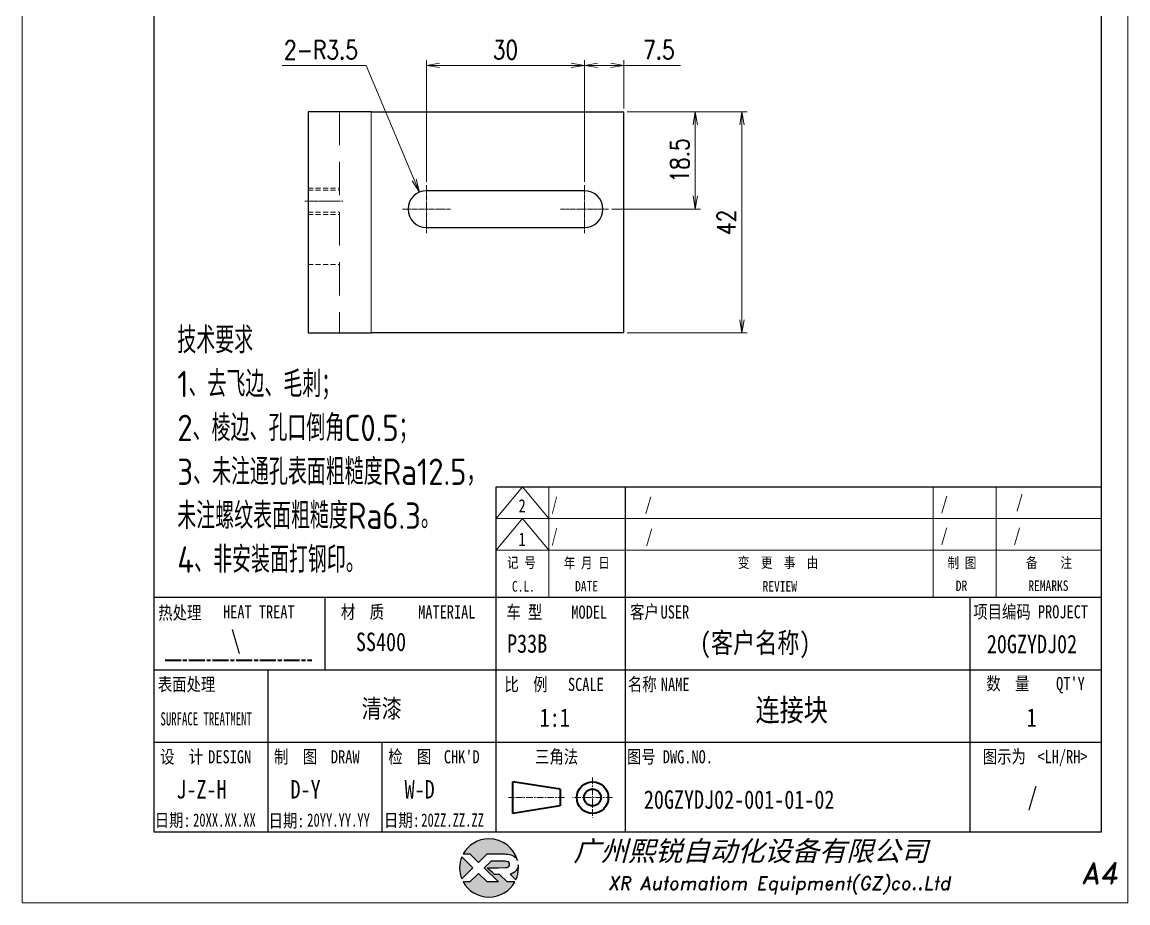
# Model space of a CAD drawing. Header units: millimetres. Extents: x 1333 to 78972, y -42879 to -5704.
# Drawn here: x 77025.5 to 77235.5, y -21799.1 to -21631.8 of the extents above; entities that cross this region are included whole.
import ezdxf
from ezdxf.enums import TextEntityAlignment as Align

# ---------------------------------------------------------------- set-up
doc = ezdxf.new("R2010")
doc.units = ezdxf.units.MM
doc.header["$LTSCALE"] = 0.5
for name, pattern in [('AM_ISO08W050x2', [9, 6, -0.75, 1.5, -0.75]), ('CENTER', [2, 1.25, -0.25, 0.25, -0.25]), ('DASHED', [19.05, 12.7, -6.35])]:
    doc.linetypes.add(name, pattern=pattern)
for name, color, linetype, lineweight in [('CENTER', 2, 'AM_ISO08W050x2', 15), ('HIDDEN', 1, 'DASHED', 18), ('中心线', 2, 'AM_ISO08W050x2', 18), ('图框', 7, 'Continuous', 18), ('标注线', 3, 'Continuous', 18), ('热处理', 7, 'Continuous', 20), ('粗点划线', 6, 'AM_ISO08W050x2', 35)]:
    doc.layers.add(name, color=color, linetype=linetype, lineweight=lineweight)
for name, color, linetype in [('DIM', 3, 'Continuous'), ('Drawing', 7, 'Continuous'), ('layer 1', 7, 'Continuous'), ('图号', 7, 'Continuous'), ('图名', 7, 'Continuous'), ('图框文字', 7, 'Continuous'), ('数量', 7, 'Continuous'), ('材质', 7, 'Continuous'), ('表面处理', 7, 'Continuous'), ('车型', 7, 'Continuous')]:
    doc.layers.add(name, color=color, linetype=linetype)
doc.layers.add('打印-禁用', color=7, linetype='Continuous', lineweight=15, plot=False)
doc.styles.add('DIM', font='romans.shx', dxfattribs={"width": 0.8, "bigfont": 'bigfont.shx'})
doc.styles.add('STYLE1', font='')
doc.styles.add('国标', font='simfang.ttf', dxfattribs={"width": 0.8})
doc.styles.add('机械长仿宋', font='gbenor.shx', dxfattribs={"height": 1, "bigfont": 'gbcbig.shx'})
doc.styles.add('标题字', font='romand.shx', dxfattribs={"oblique": 10, "bigfont": 'bigfont.shx'})
doc.styles.get('STYLE1').set_extended_font_data('SimSun')
doc.dimstyles.new('XR 1-1$0', dxfattribs={"dimtxt": 3.5, "dimasz": 2.5, "dimexe": 1, "dimexo": 0.625, "dimgap": 1.2, "dimtad": 1, "dimzin": 9, "dimdsep": 46, "dimtxsty": 'DIM', "dimblk": 'OPEN', "dimcen": 0, "dimclrd": 8, "dimclre": 8, "dimclrt": 2, "dimazin": 2, "dimtfac": 0.5, "dimtmove": 0, "dimatfit": 3, "dimldrblk": 'OPEN', "dimfxl": 1, "dimtolj": 2, "dimlwd": 18, "dimlwe": 18, "dimarcsym": 0})
doc.dimstyles.new('XR 1-1$4', dxfattribs={"dimtxt": 3.5, "dimasz": 2.5, "dimexe": 1, "dimexo": 0.625, "dimgap": 1.2, "dimtad": 1, "dimtoh": 1, "dimdsep": 46, "dimtxsty": 'DIM', "dimblk": 'OPEN', "dimcen": 0, "dimclrd": 8, "dimclre": 8, "dimclrt": 2, "dimazin": 2, "dimtfac": 0.5, "dimtofl": 0, "dimtmove": 0, "dimatfit": 3, "dimldrblk": 'OPEN', "dimfxl": 1, "dimtolj": 2, "dimlwd": 18, "dimlwe": 18, "dimarcsym": 0})

# ---------------------------------------------------------------- blocks, each defined once
blk = doc.blocks.new('XR')
at = {"true_color": 0xfc8000}
h = blk.add_hatch(color=30, dxfattribs=at)
h.set_gradient(color1=(252, 128, 0), rotation=240, one_color=1, tint=1, name='INVCURVED')
edge = h.paths.add_edge_path()
edge.add_spline(control_points=[(-434.18, -5928.47), (-433.9, -5928.74), (-433.63, -5929.01), (-433.63, -5929.01), (-433.63, -5929.01), (-433.63, -5929.01), (-433.36, -5928.74), (-433.09, -5928.47)], knot_values=[0.5625, 0.5625, 0.5625, 0.5625, 0.625, 0.625, 0.625, 0.625, 0.6875, 0.6875, 0.6875, 0.6875], degree=3, periodic=0)
edge.add_spline(control_points=[(-433.09, -5928.47), (-432.82, -5928.2), (-432.54, -5927.93), (-432.54, -5927.93), (-432.54, -5927.93), (-432.54, -5927.93), (-432.04, -5927.93), (-431.53, -5927.93)], knot_values=[0.4375, 0.4375, 0.4375, 0.4375, 0.5, 0.5, 0.5, 0.5, 0.5625, 0.5625, 0.5625, 0.5625], degree=3, periodic=0)
edge.add_spline(control_points=[(-431.53, -5927.93), (-431.03, -5927.93), (-430.52, -5927.93), (-430.52, -5927.93), (-430.52, -5927.93), (-430, -5927.93), (-429.43, -5927.96), (-429.01, -5928.33)], knot_values=[0.25, 0.25, 0.25, 0.25, 0.3125, 0.3125, 0.3125, 0.3125, 0.4375, 0.4375, 0.4375, 0.4375], degree=3, periodic=0)
edge.add_spline(control_points=[(-429.01, -5928.33), (-428.88, -5928.44), (-428.78, -5928.59), (-428.71, -5928.75)], knot_values=[0.125, 0.125, 0.125, 0.125, 0.25, 0.25, 0.25, 0.25], degree=3, periodic=0)
edge.add_spline(control_points=[(-428.71, -5928.75), (-429.13, -5927.18), (-430.58, -5926.02), (-432.31, -5926.02)], knot_values=[0, 0, 0, 0, 0.125, 0.125, 0.125, 0.125], degree=3, periodic=0)
edge.add_spline(control_points=[(-432.31, -5926.02), (-433.72, -5926.02), (-434.94, -5926.79), (-435.58, -5927.93)], knot_values=[0.875, 0.875, 0.875, 0.875, 1, 1, 1, 1], degree=3, periodic=0)
edge.add_spline(control_points=[(-435.58, -5927.93), (-435.58, -5927.93), (-434.72, -5927.93), (-434.72, -5927.93), (-434.72, -5927.93), (-434.72, -5927.93), (-434.45, -5928.2), (-434.18, -5928.47)], knot_values=[0.6875, 0.6875, 0.6875, 0.6875, 0.8125, 0.8125, 0.8125, 0.8125, 0.875, 0.875, 0.875, 0.875], degree=3, periodic=0)
edge = h.paths.add_edge_path()
edge.add_spline(control_points=[(-434.79, -5929.26), (-435.04, -5929.02), (-435.34, -5928.72), (-435.54, -5928.53)], knot_values=[0.562504, 0.562504, 0.562504, 0.562504, 0.656252, 0.656252, 0.656252, 0.656252], degree=3, periodic=0)
edge.add_spline(control_points=[(-435.54, -5928.53), (-435.67, -5928.4), (-435.76, -5928.31), (-435.76, -5928.31), (-435.76, -5928.31), (-435.94, -5928.74), (-436.03, -5929.21), (-436.03, -5929.71)], knot_values=[0.25, 0.25, 0.25, 0.25, 0.312504, 0.312504, 0.312504, 0.312504, 0.562504, 0.562504, 0.562504, 0.562504], degree=3, periodic=0)
edge.add_spline(control_points=[(-436.03, -5929.71), (-436.03, -5930.2), (-435.94, -5930.67), (-435.76, -5931.1), (-435.76, -5931.1), (-435.4, -5930.75), (-435.05, -5930.4)], knot_values=[0.874998, 0.874998, 0.874998, 0.874998, 1.124998, 1.124998, 1.124998, 1.25, 1.25, 1.25, 1.25], degree=3, periodic=0)
edge.add_spline(control_points=[(-435.05, -5930.4), (-434.7, -5930.05), (-434.34, -5929.71), (-434.34, -5929.71), (-434.34, -5929.71), (-434.34, -5929.71), (-434.34, -5929.71), (-434.34, -5929.71)], knot_values=[0.749878, 0.749878, 0.749878, 0.749878, 0.874875, 0.874875, 0.874875, 0.874875, 0.874998, 0.874998, 0.874998, 0.874998], degree=3, periodic=0)
edge.add_spline(control_points=[(-434.34, -5929.71), (-434.34, -5929.71), (-434.34, -5929.71), (-434.34, -5929.71)], knot_values=[0.749634, 0.749634, 0.749634, 0.749634, 0.749817, 0.749817, 0.749817, 0.749817], degree=3, periodic=0)
edge.add_spline(control_points=[(-434.35, -5929.7), (-434.35, -5929.7), (-434.35, -5929.7), (-434.35, -5929.7)], knot_values=[0.738281, 0.738281, 0.738281, 0.738281, 0.742188, 0.742188, 0.742188, 0.742188], degree=3, periodic=0)
edge.add_spline(control_points=[(-434.35, -5929.7), (-434.36, -5929.69), (-434.37, -5929.68), (-434.38, -5929.67)], knot_values=[0.726563, 0.726563, 0.726563, 0.726563, 0.738281, 0.738281, 0.738281, 0.738281], degree=3, periodic=0)
edge.add_spline(control_points=[(-434.38, -5929.67), (-434.38, -5929.66), (-434.39, -5929.65), (-434.4, -5929.65)], knot_values=[0.718751, 0.718751, 0.718751, 0.718751, 0.726563, 0.726563, 0.726563, 0.726563], degree=3, periodic=0)
edge.add_spline(control_points=[(-434.4, -5929.65), (-434.42, -5929.63), (-434.45, -5929.6), (-434.47, -5929.58)], knot_values=[0.703126, 0.703126, 0.703126, 0.703126, 0.718751, 0.718751, 0.718751, 0.718751], degree=3, periodic=0)
edge.add_spline(control_points=[(-434.47, -5929.58), (-434.5, -5929.55), (-434.53, -5929.52), (-434.56, -5929.49)], knot_values=[0.687501, 0.687501, 0.687501, 0.687501, 0.703126, 0.703126, 0.703126, 0.703126], degree=3, periodic=0)
edge.add_spline(control_points=[(-434.56, -5929.49), (-434.63, -5929.42), (-434.71, -5929.35), (-434.79, -5929.26)], knot_values=[0.656252, 0.656252, 0.656252, 0.656252, 0.687501, 0.687501, 0.687501, 0.687501], degree=3, periodic=0)
at = {"true_color": 0x0348ff}
h = blk.add_hatch(color=160, dxfattribs=at)
h.set_gradient(color1=(3, 72, 255), color2=(0, 41, 153), one_color=1, tint=0.3, name='HEMISPHERICAL')
edge = h.paths.add_edge_path()
edge.add_spline(control_points=[(-432.54, -5929.67), (-432.26, -5929.95), (-431.94, -5930.23), (-431.66, -5930.51), (-431.66, -5930.51), (-431.66, -5930.51), (-431.66, -5930.51), (-431.66, -5930.51)], knot_values=[0.736842, 0.736842, 0.736842, 0.736842, 0.789474, 0.789474, 0.789474, 0.789474, 0.802633, 0.802633, 0.802633, 0.802633], degree=3, periodic=0)
edge.add_spline(control_points=[(-431.66, -5930.51), (-431.65, -5930.51), (-431.65, -5930.52), (-431.65, -5930.52)], knot_values=[0.802633, 0.802633, 0.802633, 0.802633, 0.815791, 0.815791, 0.815791, 0.815791], degree=3, periodic=0)
edge.add_spline(control_points=[(-431.65, -5930.52), (-431.64, -5930.53), (-431.64, -5930.53), (-431.64, -5930.53)], knot_values=[0.815791, 0.815791, 0.815791, 0.815791, 0.82237, 0.82237, 0.82237, 0.82237], degree=3, periodic=0)
edge.add_spline(control_points=[(-431.64, -5930.53), (-431.64, -5930.53), (-431.64, -5930.53), (-431.63, -5930.54)], knot_values=[0.82237, 0.82237, 0.82237, 0.82237, 0.828949, 0.828949, 0.828949, 0.828949], degree=3, periodic=0)
edge.add_spline(control_points=[(-431.63, -5930.54), (-431.63, -5930.54), (-431.63, -5930.54), (-431.63, -5930.54), (-431.63, -5930.54), (-431.63, -5930.54), (-431.59, -5930.54), (-431.52, -5930.54)], knot_values=[0.841901, 0.841901, 0.841901, 0.841901, 0.842105, 0.842105, 0.842105, 0.842105, 0.855264, 0.855264, 0.855264, 0.855264], degree=3, periodic=0)
edge.add_spline(control_points=[(-431.52, -5930.54), (-431.46, -5930.54), (-431.38, -5930.54), (-431.3, -5930.54)], knot_values=[0.855264, 0.855264, 0.855264, 0.855264, 0.868422, 0.868422, 0.868422, 0.868422], degree=3, periodic=0)
edge.add_spline(control_points=[(-431.3, -5930.54), (-431.26, -5930.54), (-431.22, -5930.54), (-431.18, -5930.54)], knot_values=[0.868422, 0.868422, 0.868422, 0.868422, 0.875, 0.875, 0.875, 0.875], degree=3, periodic=0)
edge.add_spline(control_points=[(-431.18, -5930.54), (-431.14, -5930.54), (-431.1, -5930.54), (-431.07, -5930.54)], knot_values=[0.875, 0.875, 0.875, 0.875, 0.881579, 0.881579, 0.881579, 0.881579], degree=3, periodic=0)
edge.add_spline(control_points=[(-431.07, -5930.54), (-431.05, -5930.54), (-431.04, -5930.54), (-431.03, -5930.54)], knot_values=[0.881579, 0.881579, 0.881579, 0.881579, 0.884869, 0.884869, 0.884869, 0.884869], degree=3, periodic=0)
edge.add_spline(control_points=[(-431.03, -5930.54), (-431.02, -5930.54), (-431, -5930.54), (-431, -5930.54)], knot_values=[0.884869, 0.884869, 0.884869, 0.884869, 0.888158, 0.888158, 0.888158, 0.888158], degree=3, periodic=0)
edge.add_spline(control_points=[(-431, -5930.54), (-430.99, -5930.54), (-430.99, -5930.54), (-430.98, -5930.54)], knot_values=[0.888158, 0.888158, 0.888158, 0.888158, 0.889803, 0.889803, 0.889803, 0.889803], degree=3, periodic=0)
edge.add_spline(control_points=[(-430.98, -5930.54), (-430.98, -5930.54), (-430.98, -5930.54), (-430.97, -5930.54)], knot_values=[0.889803, 0.889803, 0.889803, 0.889803, 0.891447, 0.891447, 0.891447, 0.891447], degree=3, periodic=0)
edge.add_spline(control_points=[(-430.97, -5930.54), (-430.97, -5930.54), (-430.97, -5930.54), (-430.97, -5930.54)], knot_values=[0.891447, 0.891447, 0.891447, 0.891447, 0.89227, 0.89227, 0.89227, 0.89227], degree=3, periodic=0)
edge.add_spline(control_points=[(-430.97, -5930.54), (-430.97, -5930.54), (-430.97, -5930.54), (-430.97, -5930.54)], knot_values=[0.89227, 0.89227, 0.89227, 0.89227, 0.893092, 0.893092, 0.893092, 0.893092], degree=3, periodic=0)
edge.add_spline(control_points=[(-430.97, -5930.54), (-430.97, -5930.54), (-430.97, -5930.54), (-430.97, -5930.54)], knot_values=[0.893092, 0.893092, 0.893092, 0.893092, 0.893503, 0.893503, 0.893503, 0.893503], degree=3, periodic=0)
edge.add_spline(control_points=[(-430.97, -5930.54), (-430.97, -5930.54), (-430.97, -5930.54), (-430.97, -5930.54)], knot_values=[0.893503, 0.893503, 0.893503, 0.893503, 0.893914, 0.893914, 0.893914, 0.893914], degree=3, periodic=0)
edge.add_spline(control_points=[(-430.97, -5930.54), (-430.97, -5930.54), (-430.97, -5930.54), (-430.97, -5930.54)], knot_values=[0.893914, 0.893914, 0.893914, 0.893914, 0.89412, 0.89412, 0.89412, 0.89412], degree=3, periodic=0)
edge.add_spline(control_points=[(-430.97, -5930.54), (-430.97, -5930.54), (-430.97, -5930.54), (-430.97, -5930.54)], knot_values=[0.89412, 0.89412, 0.89412, 0.89412, 0.894326, 0.894326, 0.894326, 0.894326], degree=3, periodic=0)
edge.add_spline(control_points=[(-430.97, -5930.54), (-430.97, -5930.54), (-430.97, -5930.54), (-430.97, -5930.54)], knot_values=[0.894428, 0.894428, 0.894428, 0.894428, 0.894531, 0.894531, 0.894531, 0.894531], degree=3, periodic=0)
edge.add_spline(control_points=[(-430.97, -5930.54), (-430.97, -5930.54), (-430.97, -5930.54), (-430.97, -5930.54)], knot_values=[0.894531, 0.894531, 0.894531, 0.894531, 0.894583, 0.894583, 0.894583, 0.894583], degree=3, periodic=0)
edge.add_spline(control_points=[(-430.97, -5930.54), (-430.97, -5930.54), (-430.97, -5930.54), (-430.97, -5930.54), (-430.97, -5930.54), (-430.97, -5930.54), (-430.73, -5930.78), (-430.49, -5931.01)], knot_values=[0.894685, 0.894685, 0.894685, 0.894685, 0.894737, 0.894737, 0.894737, 0.894737, 0.921052, 0.921052, 0.921052, 0.921052], degree=3, periodic=0)
edge.add_spline(control_points=[(-430.49, -5931.01), (-430.26, -5931.24), (-430.02, -5931.48), (-430.02, -5931.48)], knot_values=[0.921052, 0.921052, 0.921052, 0.921052, 0.947368, 0.947368, 0.947368, 0.947368], degree=3, periodic=0)
edge.add_spline(control_points=[(-430.02, -5931.48), (-430.02, -5931.48), (-430.02, -5931.48), (-430.02, -5931.48)], knot_values=[0.947522, 0.947522, 0.947522, 0.947522, 0.947573, 0.947573, 0.947573, 0.947573], degree=3, periodic=0)
edge.add_spline(control_points=[(-430.02, -5931.48), (-430.02, -5931.48), (-430.02, -5931.48), (-430.02, -5931.48)], knot_values=[0.947573, 0.947573, 0.947573, 0.947573, 0.947676, 0.947676, 0.947676, 0.947676], degree=3, periodic=0)
edge.add_spline(control_points=[(-430.02, -5931.48), (-430.02, -5931.48), (-430.02, -5931.48), (-430.02, -5931.48)], knot_values=[0.947676, 0.947676, 0.947676, 0.947676, 0.947779, 0.947779, 0.947779, 0.947779], degree=3, periodic=0)
edge.add_spline(control_points=[(-430.02, -5931.48), (-430.02, -5931.48), (-430.02, -5931.48), (-430.02, -5931.48)], knot_values=[0.947779, 0.947779, 0.947779, 0.947779, 0.947984, 0.947984, 0.947984, 0.947984], degree=3, periodic=0)
edge.add_spline(control_points=[(-430.02, -5931.48), (-430.02, -5931.48), (-430.02, -5931.48), (-430.02, -5931.48)], knot_values=[0.947984, 0.947984, 0.947984, 0.947984, 0.94819, 0.94819, 0.94819, 0.94819], degree=3, periodic=0)
edge.add_spline(control_points=[(-430.02, -5931.48), (-430.02, -5931.48), (-430.02, -5931.48), (-430.02, -5931.48)], knot_values=[0.94819, 0.94819, 0.94819, 0.94819, 0.948601, 0.948601, 0.948601, 0.948601], degree=3, periodic=0)
edge.add_spline(control_points=[(-430.02, -5931.48), (-430.02, -5931.48), (-430.02, -5931.48), (-430.02, -5931.48)], knot_values=[0.948601, 0.948601, 0.948601, 0.948601, 0.949012, 0.949012, 0.949012, 0.949012], degree=3, periodic=0)
edge.add_spline(control_points=[(-430.02, -5931.48), (-430.02, -5931.48), (-430.01, -5931.48), (-430.01, -5931.48)], knot_values=[0.949012, 0.949012, 0.949012, 0.949012, 0.949834, 0.949834, 0.949834, 0.949834], degree=3, periodic=0)
edge.add_spline(control_points=[(-430.01, -5931.48), (-430.01, -5931.48), (-430.01, -5931.48), (-430.01, -5931.48)], knot_values=[0.949834, 0.949834, 0.949834, 0.949834, 0.950657, 0.950657, 0.950657, 0.950657], degree=3, periodic=0)
edge.add_spline(control_points=[(-430.01, -5931.48), (-430.01, -5931.48), (-430, -5931.48), (-430, -5931.48)], knot_values=[0.950657, 0.950657, 0.950657, 0.950657, 0.952301, 0.952301, 0.952301, 0.952301], degree=3, periodic=0)
edge.add_spline(control_points=[(-430, -5931.48), (-429.99, -5931.48), (-429.98, -5931.48), (-429.98, -5931.48)], knot_values=[0.952301, 0.952301, 0.952301, 0.952301, 0.953946, 0.953946, 0.953946, 0.953946], degree=3, periodic=0)
edge.add_spline(control_points=[(-429.98, -5931.48), (-429.96, -5931.48), (-429.95, -5931.48), (-429.93, -5931.48)], knot_values=[0.953946, 0.953946, 0.953946, 0.953946, 0.957236, 0.957236, 0.957236, 0.957236], degree=3, periodic=0)
edge.add_spline(control_points=[(-429.93, -5931.48), (-429.91, -5931.48), (-429.89, -5931.48), (-429.87, -5931.48)], knot_values=[0.957236, 0.957236, 0.957236, 0.957236, 0.960525, 0.960525, 0.960525, 0.960525], degree=3, periodic=0)
edge.add_spline(control_points=[(-429.87, -5931.48), (-429.82, -5931.48), (-429.77, -5931.48), (-429.71, -5931.48)], knot_values=[0.960525, 0.960525, 0.960525, 0.960525, 0.967104, 0.967104, 0.967104, 0.967104], degree=3, periodic=0)
edge.add_spline(control_points=[(-429.71, -5931.48), (-429.65, -5931.48), (-429.59, -5931.48), (-429.53, -5931.48)], knot_values=[0.967104, 0.967104, 0.967104, 0.967104, 0.973683, 0.973683, 0.973683, 0.973683], degree=3, periodic=0)
edge.add_spline(control_points=[(-429.53, -5931.48), (-429.41, -5931.48), (-429.29, -5931.48), (-429.19, -5931.48)], knot_values=[0.973683, 0.973683, 0.973683, 0.973683, 0.98684, 0.98684, 0.98684, 0.98684], degree=3, periodic=0)
edge.add_spline(control_points=[(-429.19, -5931.48), (-429.1, -5931.48), (-429.04, -5931.48), (-429.04, -5931.48), (-429.67, -5932.62), (-430.9, -5933.39), (-432.31, -5933.39)], knot_values=[0.98684, 0.98684, 0.98684, 0.98684, 1, 1, 1, 1.052632, 1.052632, 1.052632, 1.052632], degree=3, periodic=0)
edge.add_spline(control_points=[(-432.31, -5933.39), (-433.72, -5933.39), (-434.94, -5932.62), (-435.58, -5931.48), (-435.58, -5931.48), (-435.58, -5931.48), (-435.36, -5931.48), (-435.15, -5931.48)], knot_values=[0.052632, 0.052632, 0.052632, 0.052632, 0.105263, 0.105263, 0.105263, 0.105263, 0.131579, 0.131579, 0.131579, 0.131579], degree=3, periodic=0)
edge.add_spline(control_points=[(-435.15, -5931.48), (-434.93, -5931.48), (-434.72, -5931.48), (-434.72, -5931.48), (-434.72, -5931.48), (-434.72, -5931.48), (-434.45, -5931.21), (-434.18, -5930.94)], knot_values=[0.131579, 0.131579, 0.131579, 0.131579, 0.157895, 0.157895, 0.157895, 0.157895, 0.184211, 0.184211, 0.184211, 0.184211], degree=3, periodic=0)
edge.add_spline(control_points=[(-434.18, -5930.94), (-433.9, -5930.67), (-433.63, -5930.4), (-433.63, -5930.4), (-433.63, -5930.4), (-433.63, -5930.4), (-433.36, -5930.67), (-433.09, -5930.94)], knot_values=[0.184211, 0.184211, 0.184211, 0.184211, 0.210526, 0.210526, 0.210526, 0.210526, 0.236842, 0.236842, 0.236842, 0.236842], degree=3, periodic=0)
edge.add_spline(control_points=[(-433.09, -5930.94), (-432.82, -5931.21), (-432.54, -5931.48), (-432.54, -5931.48), (-432.54, -5931.48), (-432.54, -5931.48), (-432.19, -5931.48), (-431.83, -5931.48)], knot_values=[0.236842, 0.236842, 0.236842, 0.236842, 0.263158, 0.263158, 0.263158, 0.263158, 0.289474, 0.289474, 0.289474, 0.289474], degree=3, periodic=0)
edge.add_spline(control_points=[(-431.83, -5931.48), (-431.48, -5931.48), (-431.12, -5931.48), (-431.12, -5931.48), (-431.12, -5931.48), (-431.12, -5931.48), (-431.57, -5931.03), (-432.02, -5930.59)], knot_values=[0.289474, 0.289474, 0.289474, 0.289474, 0.315789, 0.315789, 0.315789, 0.315789, 0.342105, 0.342105, 0.342105, 0.342105], degree=3, periodic=0)
edge.add_spline(control_points=[(-432.02, -5930.59), (-432.47, -5930.15), (-432.92, -5929.71), (-432.92, -5929.71), (-432.92, -5929.71), (-432.92, -5929.71), (-432.71, -5929.5), (-432.5, -5929.29)], knot_values=[0.342105, 0.342105, 0.342105, 0.342105, 0.368421, 0.368421, 0.368421, 0.368421, 0.394737, 0.394737, 0.394737, 0.394737], degree=3, periodic=0)
edge.add_spline(control_points=[(-432.5, -5929.29), (-432.3, -5929.09), (-432.09, -5928.88), (-432.09, -5928.88)], knot_values=[0.394737, 0.394737, 0.394737, 0.394737, 0.421053, 0.421053, 0.421053, 0.421053], degree=3, periodic=0)
edge.add_spline(control_points=[(-432.09, -5928.88), (-432.09, -5928.88), (-432.06, -5928.86), (-432.06, -5928.86)], knot_values=[0.421053, 0.421053, 0.421053, 0.421053, 0.473684, 0.473684, 0.473684, 0.473684], degree=3, periodic=0)
edge.add_spline(control_points=[(-432.06, -5928.86), (-432.06, -5928.86), (-432.06, -5928.86), (-432.06, -5928.86), (-432.06, -5928.86), (-432.06, -5928.86), (-430.4, -5928.86), (-430.26, -5928.86)], knot_values=[0.473684, 0.473684, 0.473684, 0.473684, 0.473684, 0.473684, 0.473684, 0.473684, 0.526316, 0.526316, 0.526316, 0.526316], degree=3, periodic=0)
edge.add_spline(control_points=[(-430.26, -5928.86), (-429.54, -5928.86), (-429.62, -5929.4), (-429.83, -5929.55)], knot_values=[0.526316, 0.526316, 0.526316, 0.526316, 0.578947, 0.578947, 0.578947, 0.578947], degree=3, periodic=0)
edge.add_spline(control_points=[(-429.83, -5929.55), (-429.94, -5929.62), (-430.08, -5929.65), (-430.26, -5929.65), (-430.26, -5929.65), (-430.26, -5929.65), (-430.48, -5929.65), (-430.71, -5929.66)], knot_values=[0.578947, 0.578947, 0.578947, 0.578947, 0.631579, 0.631579, 0.631579, 0.631579, 0.657895, 0.657895, 0.657895, 0.657895], degree=3, periodic=0)
edge.add_spline(control_points=[(-430.71, -5929.66), (-430.93, -5929.66), (-431.15, -5929.67), (-431.15, -5929.67), (-431.15, -5929.67), (-431.15, -5929.67), (-432.54, -5929.67), (-432.54, -5929.67)], knot_values=[0.657895, 0.657895, 0.657895, 0.657895, 0.684211, 0.684211, 0.684211, 0.684211, 0.736842, 0.736842, 0.736842, 0.736842], degree=3, periodic=0)
edge = h.paths.add_edge_path()
edge.add_spline(control_points=[(-428.6, -5929.32), (-428.61, -5929.67), (-428.76, -5930), (-429.06, -5930.22)], knot_values=[0.8, 0.8, 0.8, 0.8, 1, 1, 1, 1], degree=3, periodic=0)
edge.add_spline(control_points=[(-429.06, -5930.22), (-429.22, -5930.34), (-429.41, -5930.43), (-429.61, -5930.48)], knot_values=[0.6, 0.6, 0.6, 0.6, 0.8, 0.8, 0.8, 0.8], degree=3, periodic=0)
edge.add_spline(control_points=[(-429.61, -5930.48), (-429.61, -5930.48), (-428.9, -5931.19), (-428.9, -5931.19), (-428.9, -5931.19), (-428.69, -5930.73), (-428.58, -5930.23), (-428.58, -5929.71)], knot_values=[0.2, 0.2, 0.2, 0.2, 0.4, 0.4, 0.4, 0.4, 0.6, 0.6, 0.6, 0.6], degree=3, periodic=0)
edge.add_spline(control_points=[(-428.58, -5929.71), (-428.58, -5929.58), (-428.59, -5929.45), (-428.6, -5929.32)], knot_values=[0, 0, 0, 0, 0.2, 0.2, 0.2, 0.2], degree=3, periodic=0)
at = {"layer": 'layer 1', "color": 30}
for points, knots in [([(-432.31, -5926.02), (-430.58, -5926.02), (-429.13, -5927.18), (-428.71, -5928.75), (-428.71, -5928.75), (-428.78, -5928.59), (-428.88, -5928.44), (-429.01, -5928.33), (-429.01, -5928.33), (-429.43, -5927.96), (-430, -5927.93), (-430.52, -5927.93), (-430.52, -5927.93), (-430.52, -5927.93), (-432.54, -5927.93), (-432.54, -5927.93), (-432.54, -5927.93), (-432.54, -5927.93), (-433.63, -5929.01), (-433.63, -5929.01), (-433.63, -5929.01), (-433.63, -5929.01), (-434.72, -5927.93), (-434.72, -5927.93), (-434.72, -5927.93), (-434.72, -5927.93), (-435.58, -5927.93), (-435.58, -5927.93), (-435.58, -5927.93), (-434.94, -5926.79), (-433.72, -5926.02), (-432.31, -5926.02)], [0, 0, 0, 0, 0.125, 0.125, 0.125, 0.125, 0.25, 0.25, 0.25, 0.25, 0.375, 0.375, 0.375, 0.375, 0.5, 0.5, 0.5, 0.5, 0.625, 0.625, 0.625, 0.625, 0.75, 0.75, 0.75, 0.75, 0.875, 0.875, 0.875, 0.875, 1, 1, 1, 1]), ([(-435.76, -5931.1), (-435.94, -5930.67), (-436.03, -5930.2), (-436.03, -5929.71), (-436.03, -5929.71), (-436.03, -5929.21), (-435.94, -5928.74), (-435.76, -5928.31), (-435.76, -5928.31), (-435.76, -5928.31), (-434.34, -5929.71), (-434.34, -5929.71), (-434.34, -5929.71), (-434.34, -5929.71), (-435.76, -5931.1), (-435.76, -5931.1)], [0, 0, 0, 0, 0.25, 0.25, 0.25, 0.25, 0.5, 0.5, 0.5, 0.5, 0.75, 0.75, 0.75, 0.75, 1, 1, 1, 1])]:
    blk.add_open_spline(points, degree=3, knots=knots, dxfattribs=at)
at = {"layer": 'layer 1', "color": 154}
for points, knots in [([(-429.04, -5931.48), (-429.67, -5932.62), (-430.9, -5933.39), (-432.31, -5933.39), (-432.31, -5933.39), (-433.72, -5933.39), (-434.94, -5932.62), (-435.58, -5931.48), (-435.58, -5931.48), (-435.58, -5931.48), (-434.72, -5931.48), (-434.72, -5931.48), (-434.72, -5931.48), (-434.72, -5931.48), (-433.63, -5930.4), (-433.63, -5930.4), (-433.63, -5930.4), (-433.63, -5930.4), (-432.54, -5931.48), (-432.54, -5931.48), (-432.54, -5931.48), (-432.54, -5931.48), (-431.12, -5931.48), (-431.12, -5931.48), (-431.12, -5931.48), (-431.12, -5931.48), (-432.92, -5929.71), (-432.92, -5929.71), (-432.92, -5929.71), (-432.92, -5929.71), (-432.09, -5928.88), (-432.09, -5928.88), (-432.09, -5928.88), (-432.09, -5928.88), (-432.06, -5928.86), (-432.06, -5928.86), (-432.06, -5928.86), (-432.06, -5928.86), (-430.4, -5928.86), (-430.26, -5928.86), (-430.26, -5928.86), (-429.54, -5928.86), (-429.62, -5929.4), (-429.83, -5929.55), (-429.83, -5929.55), (-429.94, -5929.62), (-430.08, -5929.65), (-430.26, -5929.65), (-430.26, -5929.65), (-430.26, -5929.65), (-431.15, -5929.67), (-431.15, -5929.67), (-431.15, -5929.67), (-431.15, -5929.67), (-432.54, -5929.67), (-432.54, -5929.67), (-432.54, -5929.67), (-432.26, -5929.95), (-431.94, -5930.23), (-431.66, -5930.51), (-431.66, -5930.51), (-431.66, -5930.51), (-431.63, -5930.54), (-431.63, -5930.54), (-431.63, -5930.54), (-431.63, -5930.54), (-430.97, -5930.54), (-430.97, -5930.54), (-430.97, -5930.54), (-430.97, -5930.54), (-430.02, -5931.48), (-430.02, -5931.48), (-430.02, -5931.48), (-430.02, -5931.48), (-429.04, -5931.48), (-429.04, -5931.48)], [0, 0, 0, 0, 0.052632, 0.052632, 0.052632, 0.052632, 0.105263, 0.105263, 0.105263, 0.105263, 0.157895, 0.157895, 0.157895, 0.157895, 0.210526, 0.210526, 0.210526, 0.210526, 0.263158, 0.263158, 0.263158, 0.263158, 0.315789, 0.315789, 0.315789, 0.315789, 0.368421, 0.368421, 0.368421, 0.368421, 0.421053, 0.421053, 0.421053, 0.421053, 0.473684, 0.473684, 0.473684, 0.473684, 0.526316, 0.526316, 0.526316, 0.526316, 0.578947, 0.578947, 0.578947, 0.578947, 0.631579, 0.631579, 0.631579, 0.631579, 0.684211, 0.684211, 0.684211, 0.684211, 0.736842, 0.736842, 0.736842, 0.736842, 0.789474, 0.789474, 0.789474, 0.789474, 0.842105, 0.842105, 0.842105, 0.842105, 0.894737, 0.894737, 0.894737, 0.894737, 0.947368, 0.947368, 0.947368, 0.947368, 1, 1, 1, 1]), ([(-428.6, -5929.32), (-428.59, -5929.45), (-428.58, -5929.58), (-428.58, -5929.71), (-428.58, -5929.71), (-428.58, -5930.23), (-428.69, -5930.73), (-428.9, -5931.19), (-428.9, -5931.19), (-428.9, -5931.19), (-429.61, -5930.48), (-429.61, -5930.48), (-429.61, -5930.48), (-429.41, -5930.43), (-429.22, -5930.34), (-429.06, -5930.22), (-429.06, -5930.22), (-428.76, -5930), (-428.61, -5929.67), (-428.6, -5929.32)], [0, 0, 0, 0, 0.2, 0.2, 0.2, 0.2, 0.4, 0.4, 0.4, 0.4, 0.6, 0.6, 0.6, 0.6, 0.8, 0.8, 0.8, 0.8, 1, 1, 1, 1])]:
    blk.add_open_spline(points, degree=3, knots=knots, dxfattribs=at)
blk = doc.blocks.new('GZDEH零件A4图框V01版')
at = {"layer": '中心线', "color": 1, "linetype": 'CENTER', "lineweight": 5, "ltscale": 2}
for p, q in [((108.33, 23.8), (108.33, 16.2)), ((103, 20), (92.4, 20)), ((112.13, 20), (104.53, 20))]:
    blk.add_line(p, q, dxfattribs=at)
at = {"layer": '图框', "color": 9}
for p, q in [((90, 73), (95, 79)), ((95, 79), (100, 73)), ((100, 58), (100, 79)), ((173, 58), (173, 79)), ((185, 79), (185, 58)), ((90, 73), (205, 73)), ((90, 67), (95, 73)), ((95, 73), (100, 67)), ((90, 67), (205, 67))]:
    blk.add_line(p, q, dxfattribs=at)
at = {"layer": '图框', "color": 2, "linetype": 'ByBlock', "lineweight": 35}
for p, q in [((102.2, 21.6), (93.2, 23)), ((93.2, 17), (93.2, 23)), ((102.2, 21.6), (102.2, 18.4)), ((102.2, 18.4), (93.2, 17))]:
    blk.add_line(p, q, dxfattribs=at)
for radius in [3, 1.6]:
    blk.add_circle((108.33, 20), radius, dxfattribs=at)
at = {"layer": '图框文字', "linetype": 'Continuous'}
for p, q in [((25, 292), (25, 13.5)), ((205, 13.5), (205, 292)), ((205, 13.5), (205, 97)), ((90, 79), (205, 79)), ((90, 13.5), (90, 79)), ((25, 13.5), (205, 13.5))]:
    blk.add_line(p, q, dxfattribs=at)
at = {"layer": '图框文字', "color": 9}
for p, q in [((114.5, 79), (114.5, 13.5)), ((205, 58), (25, 58)), ((57.5, 58), (57.5, 44.11)), ((114.5, 58), (114.5, 13.5)), ((180, 58), (180, 13.5)), ((25, 44.25), (205, 44.25)), ((46.68, 44.25), (46.68, 30.5)), ((25, 30.5), (205, 30.5)), ((46.68, 30.5), (46.68, 13.5)), ((46.68, 30.5), (46.68, 13.5)), ((68.34, 30.5), (68.34, 13.5)), ((68.34, 30.5), (68.34, 13.5))]:
    blk.add_line(p, q, dxfattribs=at)
at = {"layer": '打印-禁用', "linetype": 'Continuous'}
for p, q in [((0, 297), (0, 0)), ((210, 297), (210, 0)), ((0, 0), (210, 0))]:
    blk.add_line(p, q, dxfattribs=at)
at = {"layer": 'DIM', "xscale": 1.5, "yscale": 1.5, "zscale": 1.5}
blk.add_blockref('XR', (737.13, 8901.19), dxfattribs=at)
at = {"layer": '图框', "color": 9, "style": '国标', "width": 0.8}
for s, p in [('记 号', (94.82, 63.62)), ('年 月 日', (107.24, 63.57)), ('变  更  事  由', (143.58, 63.63)), ('C.L.', (95.2, 59.11)), ('DATE', (107.19, 59.14)), ('REVIEW', (143.89, 59.11))]:
    blk.add_text(s, height=2, dxfattribs=at).set_placement(p, align=Align.CENTER)
for s, p in [('制 图', (178.49, 64.61)), ('备    注', (195.02, 64.64)), ('DR', (178.4, 60.22)), ('REMARKS', (194.91, 60.23))]:
    blk.add_text(s, height=2, dxfattribs=at).set_placement(p, align=Align.MIDDLE)
at = {"layer": '图框文字', "color": 9, "style": '国标'}
for s, width, p in [('热处理', 0.8, (25.86, 53.85)), ('材  质', 0.8, (60.55, 54)), ('项目编码 PROJECT', 0.8, (180.64, 54.03)), ('表面处理', 0.8, (25.78, 40.25)), ('比  例\u3000', 0.8, (91.61, 40.25)), ('SCALE', 0.8, (103.66, 40.25)), ('名称\u3000', 0.8, (115.05, 40.25)), ('NAME', 0.8, (121.31, 40.25)), ('数  量', 0.8, (183.12, 40.41)), ("QT'Y ", 0.8, (196.37, 40.41)), ('SURFACE TREATMENT', 0.6, (26.28, 33.71)), (' DESIGN', 0.8, (33.98, 26.5)), (' DRAW', 0.8, (57.29, 26.5)), ("CHK'D", 0.8, (80.09, 26.5)), ('三角法', 0.8, (97.41, 26.5)), ('图号', 0.8, (114.87, 26.5)), ('DWG.NO.', 0.8, (121.67, 26.5)), ('图示为', 0.8, (182.45, 26.53)), ('<LH/RH>', 0.8, (192.82, 26.53))]:
    blk.add_text(s, height=2.5, dxfattribs=dict(at, width=width)).set_placement(p)
at = {"layer": '图框文字', "color": 9, "style": '国标', "width": 0.8}
for s, p in [('车 型', (95.38, 55.27)), ('MODEL', (107.71, 55.22))]:
    blk.add_text(s, height=2.5, dxfattribs=at).set_placement(p, align=Align.MIDDLE)
for s, p in [('客户', (118.19, 54)), ('HEAT TREAT', (44.96, 54.01)), ('MATERIAL', (80.65, 54)), ('USER', (123.97, 54)), ('设  计', (30.3, 26.5)), ('制  图', (51.94, 26.5)), ('检  图', (73.62, 26.5)), ('日期:', (28.6, 14.46)), ('日期:', (50.22, 14.36)), ('日期:', (72.13, 14.46))]:
    blk.add_text(s, height=2.5, dxfattribs=at).set_placement(p, align=Align.CENTER)
at = {"layer": '图框文字', "color": 7, "lineweight": -3, "style": 'STYLE1', "oblique": 15}
blk.add_text('广州熙锐自动化设备有限公司 ', height=3.8, dxfattribs=at).set_placement((104.67, 7.95))
at = {"layer": '图框文字', "color": 7, "style": '标题字', "oblique": 10}
for s, height, p in [('A4', 4, (204.57, 5.66)), ('XR Automatiom Equipment(GZ)co..Ltd', 2.5, (143.77, 3.56))]:
    blk.add_text(s, height=height, dxfattribs=at).set_placement(p, align=Align.MIDDLE)
blk = doc.blocks.new('DEH A4')
at = {"layer": '图框'}
blk.add_blockref('GZDEH零件A4图框V01版', (0, 0), dxfattribs=at)
blk = doc.blocks.new('_Open')
at = {"color": 0, "linetype": 'ByBlock', "lineweight": -2}
for p, q in [((-1, 0.167), (0, 0)), ((-1, -0.167), (0, 0)), ((0, 0), (-1, 0))]:
    blk.add_line(p, q, dxfattribs=at)
blk = doc.blocks.new('*D1166')
at = {"layer": 'Defpoints', "color": 0, "transparency": 16777216}
for p in [(77139.84, -21648.84), (77153.39, -21648.84), (77136.89, -21667.34)]:
    blk.add_point(p, dxfattribs=at)
at = {"layer": 'DIM', "color": 8, "lineweight": 18, "transparency": 16777216}
for p, q in [((77140.47, -21648.84), (77154.39, -21648.84)), ((77153.39, -21664.84), (77153.39, -21651.34)), ((77137.52, -21667.34), (77154.39, -21667.34))]:
    blk.add_line(p, q, dxfattribs=at)
at = {"layer": 'DIM', "color": 8, "lineweight": 18, "transparency": 16777216, "xscale": 2.5, "yscale": 2.5, "zscale": 2.5}
for p, rotation in [((77153.39, -21648.84), 90), ((77153.39, -21667.34), 270)]:
    blk.add_blockref('_Open', p, dxfattribs=dict(at, rotation=rotation))
at = {"layer": 'DIM', "color": 2, "transparency": 16777216, "insert": (77150.44, -21658.09), "char_height": 3.5, "attachment_point": 5, "rotation": 90, "style": 'DIM'}
blk.add_mtext('\\A2;18.5', dxfattribs=at)
blk = doc.blocks.new('*D1167')
at = {"layer": 'Defpoints', "color": 0, "transparency": 16777216}
for p in [(77139.84, -21640.05), (77139.84, -21648.84), (77132.34, -21662.79)]:
    blk.add_point(p, dxfattribs=at)
at = {"layer": 'DIM', "color": 8, "lineweight": 18, "transparency": 16777216}
for p, q in [((77132.34, -21662.17), (77132.34, -21639.05)), ((77134.84, -21640.05), (77137.34, -21640.05)), ((77139.84, -21648.22), (77139.84, -21639.05)), ((77139.84, -21640.05), (77150.61, -21640.05))]:
    blk.add_line(p, q, dxfattribs=at)
at = {"layer": 'DIM', "color": 8, "lineweight": 18, "transparency": 16777216, "xscale": 2.5, "yscale": 2.5, "zscale": 2.5, "rotation": 180}
blk.add_blockref('_Open', (77132.34, -21640.05), dxfattribs=at)
at = {"layer": 'DIM', "color": 8, "lineweight": 18, "transparency": 16777216, "xscale": 2.5, "yscale": 2.5, "zscale": 2.5}
blk.add_blockref('_Open', (77139.84, -21640.05), dxfattribs=at)
at = {"layer": 'DIM', "color": 2, "transparency": 16777216, "insert": (77146.47, -21637.1), "char_height": 3.5, "attachment_point": 5, "style": 'DIM'}
blk.add_mtext('\\A2;7.5', dxfattribs=at)
blk = doc.blocks.new('*D1168')
at = {"layer": 'Defpoints', "color": 0, "transparency": 16777216}
for p in [(77102.34, -21640.05), (77102.34, -21662.79), (77132.34, -21662.79)]:
    blk.add_point(p, dxfattribs=at)
at = {"layer": 'DIM', "color": 8, "lineweight": 18, "transparency": 16777216}
for p, q in [((77102.34, -21662.17), (77102.34, -21639.05)), ((77129.84, -21640.05), (77104.84, -21640.05)), ((77132.34, -21662.17), (77132.34, -21639.05))]:
    blk.add_line(p, q, dxfattribs=at)
at = {"layer": 'DIM', "color": 8, "lineweight": 18, "transparency": 16777216, "xscale": 2.5, "yscale": 2.5, "zscale": 2.5, "rotation": 180}
blk.add_blockref('_Open', (77102.34, -21640.05), dxfattribs=at)
at = {"layer": 'DIM', "color": 8, "lineweight": 18, "transparency": 16777216, "xscale": 2.5, "yscale": 2.5, "zscale": 2.5}
blk.add_blockref('_Open', (77132.34, -21640.05), dxfattribs=at)
at = {"layer": 'DIM', "color": 2, "transparency": 16777216, "insert": (77117.34, -21637.1), "char_height": 3.5, "attachment_point": 5, "style": 'DIM'}
blk.add_mtext('\\A2;30', dxfattribs=at)
blk = doc.blocks.new('*D1169')
at = {"layer": 'Defpoints', "color": 0, "transparency": 16777216}
for p in [(77139.84, -21648.84), (77139.84, -21690.84), (77162.24, -21690.84)]:
    blk.add_point(p, dxfattribs=at)
at = {"layer": 'DIM', "color": 8, "lineweight": 18, "transparency": 16777216}
for p, q in [((77140.47, -21648.84), (77163.24, -21648.84)), ((77162.24, -21651.34), (77162.24, -21688.34)), ((77140.47, -21690.84), (77163.24, -21690.84))]:
    blk.add_line(p, q, dxfattribs=at)
at = {"layer": 'DIM', "color": 8, "lineweight": 18, "transparency": 16777216, "xscale": 2.5, "yscale": 2.5, "zscale": 2.5}
for p, rotation in [((77162.24, -21648.84), 90), ((77162.24, -21690.84), 270)]:
    blk.add_blockref('_Open', p, dxfattribs=dict(at, rotation=rotation))
at = {"layer": 'DIM', "color": 2, "transparency": 16777216, "insert": (77159.29, -21669.84), "char_height": 3.5, "attachment_point": 5, "rotation": 90, "style": 'DIM'}
blk.add_mtext('\\A2;42', dxfattribs=at)
blk = doc.blocks.new('*D1170')
at = {"layer": 'Defpoints', "color": 0, "transparency": 16777216}
for p in [(77100.99, -21664.11), (77102.34, -21667.34)]:
    blk.add_point(p, dxfattribs=at)
at = {"layer": 'DIM', "color": 8, "lineweight": 18, "transparency": 16777216}
for p, q in [((77074.91, -21640.05), (77090.91, -21640.05)), ((77090.91, -21640.05), (77100.02, -21661.81))]:
    blk.add_line(p, q, dxfattribs=at)
at = {"layer": 'DIM', "color": 8, "lineweight": 18, "transparency": 16777216, "xscale": 2.5, "yscale": 2.5, "zscale": 2.5, "rotation": 292.7221735950363}
blk.add_blockref('_Open', (77100.99, -21664.11), dxfattribs=at)
at = {"layer": 'DIM', "color": 2, "transparency": 16777216, "insert": (77082.31, -21637.1), "char_height": 3.5, "attachment_point": 5, "style": 'DIM'}
blk.add_mtext('\\A2;\\A2;2-R3.5', dxfattribs=at)

msp = doc.modelspace()

# ---------------------------------------------------------------- linework, layer by layer
at = {"color": 7, "lineweight": 13}
msp.add_line((77091.841, -21648.841), (77091.841, -21690.841), dxfattribs=at)
at = {"layer": 'CENTER', "ltscale": 0.2275}
for p, q in [((77102.341, -21662.791), (77102.341, -21671.891)), ((77132.341, -21662.791), (77132.341, -21671.891)), ((77106.891, -21667.341), (77097.791, -21667.341)), ((77136.891, -21667.341), (77127.791, -21667.341))]:
    msp.add_line(p, q, dxfattribs=at)
at = {"layer": 'CENTER', "ltscale": 0.180023}
msp.add_line((77079.24, -21665.84), (77086.441, -21665.841), dxfattribs=at)
at = {"layer": 'Drawing', "ltscale": 0.3}
for p, q in [((77091.841, -21648.841), (77079.841, -21648.841)), ((77079.841, -21690.841), (77091.841, -21690.841))]:
    msp.add_line(p, q, dxfattribs=at)
at = {"layer": 'Drawing'}
for p, q in [((77079.841, -21648.841), (77079.841, -21690.841)), ((77091.841, -21648.841), (77139.841, -21648.841)), ((77139.841, -21690.841), (77139.841, -21648.841)), ((77132.341, -21663.841), (77102.341, -21663.841)), ((77102.341, -21670.841), (77132.341, -21670.841)), ((77139.841, -21690.841), (77091.841, -21690.841))]:
    msp.add_line(p, q, dxfattribs=at)
for centre, start, end in [((77102.341, -21667.341), 90, 270), ((77132.341, -21667.341), 270, 90)]:
    msp.add_arc(centre, 3.5, start, end, dxfattribs=at)
at = {"layer": 'HIDDEN'}
for p, q in [((77085.841, -21648.841), (77085.841, -21690.841)), ((77091.841, -21648.841), (77091.841, -21690.841))]:
    msp.add_line(p, q, dxfattribs=at)
at = {"layer": 'HIDDEN', "ltscale": 0.15}
for p, q in [((77079.84, -21663.34), (77085.84, -21663.34)), ((77079.841, -21663.341), (77085.841, -21663.341)), ((77079.841, -21663.773), (77085.841, -21663.773)), ((77079.841, -21663.774), (77085.841, -21663.774)), ((77085.841, -21665.841), (77079.841, -21665.841)), ((77085.841, -21665.841), (77079.841, -21665.841)), ((77079.84, -21668.34), (77085.84, -21668.34)), ((77079.841, -21667.907), (77085.841, -21667.907)), ((77079.841, -21667.908), (77085.841, -21667.908)), ((77079.841, -21668.341), (77085.841, -21668.341)), ((77079.841, -21677.841), (77085.841, -21677.841))]:
    msp.add_line(p, q, dxfattribs=at)
at = {"layer": '粗点划线', "linetype": 'AM_ISO08W050x2'}
msp.add_line((77052.72, -21753.02), (77080.581, -21753.02), dxfattribs=at)

# ---------------------------------------------------------------- block references
at = {"layer": '图框'}
msp.add_blockref('DEH A4', (77025.545, -21799.092), dxfattribs=at)

# ---------------------------------------------------------------- texts
at = {"layer": '图号', "color": 3, "style": '国标', "width": 0.8}
msp.add_text('20GZYDJ02-001-01-02', height=3.5, dxfattribs=at).set_placement((77143.625, -21781.219))
at = {"layer": '图名', "color": 3, "style": '国标', "width": 0.8}
msp.add_text('连接块', height=4.2, dxfattribs=at).set_placement((77171.698, -21764.578), align=Align.CENTER)
at = {"layer": '图框文字', "color": 3, "style": '国标'}
for s, height, width, p in [('/', 2.5, 0.705904, (77126.055, -21724.62)), ('/', 2.5, 0.8, (77143.791, -21724.62)), ('/', 2.5, 0.8, (77199.996, -21724.521)), ('/', 2.5, 0.8, (77214.291, -21724.15)), ('2', 2.5, 0.8, (77119.823, -21724.936)), ('/', 2.5, 0.705904, (77126.055, -21730.62)), ('/', 2.5, 0.8, (77143.963, -21730.705)), ('/', 2.5, 0.8, (77199.996, -21730.521)), ('/', 2.5, 0.8, (77213.827, -21730.51)), ('1', 2.5, 0.8, (77119.812, -21731.296)), ('    (客户名称)', 3.85, 0.8, (77145.89, -21751.611)), ('20GZYDJ02', 3.5, 0.8, (77208.763, -21751.682)), ('1:1', 3.5, 0.8, (77123.846, -21765.659)), ('J-Z-H', 3.5, 0.8, (77054.844, -21779.276)), ('D-Y', 3.5, 0.8, (77076.524, -21779.276)), ('W-D', 3.5, 0.8, (77098.184, -21779.276)), ('20XX.XX.XX', 2.5, 0.7, (77058.009, -21784.612)), ('20YY.YY.YY', 2.5, 0.7, (77079.689, -21784.612)), ('20ZZ.ZZ.ZZ', 2.5, 0.7, (77101.349, -21784.612))]:
    msp.add_text(s, height=height, dxfattribs=dict(at, width=width)).set_placement(p)
at = {"layer": '图框文字', "color": 3, "style": '国标', "width": 0.8}
msp.add_text('/', height=3.5, dxfattribs=at).set_placement((77217.417, -21780.676), align=Align.CENTER)
at = {"layer": '数量', "color": 3, "style": '国标', "width": 0.8}
msp.add_text('1', height=3.5, dxfattribs=at).set_placement((77217.263, -21765.644), align=Align.CENTER)
at = {"layer": '材质', "color": 3, "style": '国标', "width": 0.8}
msp.add_text('SS400', height=3.5, dxfattribs=at).set_placement((77093.704, -21751.272), align=Align.CENTER)
at = {"layer": '标注线', "color": 2, "insert": (77055.018, -21736.424), "char_height": 5, "width": 114.82461, "attachment_point": 7, "style": '机械长仿宋'}
msp.add_mtext('\\A2;技术要求\\P1、去飞边、毛刺；\\P2、棱边、孔口倒角C0.5；\\P3、未注通孔表面粗糙度Ra12.5，\\P未注螺纹表面粗糙度Ra6.3。\\P4、非安装面打钢印。', dxfattribs=at)
at = {"layer": '热处理', "color": 3, "style": '国标', "width": 0.8}
msp.add_text('\\', height=3.5, dxfattribs=at).set_placement((77066.125, -21750.896), align=Align.CENTER)
at = {"layer": '表面处理', "color": 3, "style": '国标', "width": 0.8}
msp.add_text('清漆', height=3.5, dxfattribs=at).set_placement((77093.846, -21763.949), align=Align.CENTER)
at = {"layer": '车型', "color": 3, "style": '国标', "width": 0.8}
msp.add_text('P33B', height=3.5, dxfattribs=at).set_placement((77117.651, -21751.596))

# ---------------------------------------------------------------- dimensions: what is measured, and where the dimension line sits
at = {"layer": 'DIM'}
dim = msp.add_radius_dim(center=(77102.341, -21667.341), mpoint=(77100.989, -21664.113), text='\\A2;2-<>', dimstyle='XR 1-1$4', override={"dimtxsty": 'DIM'}, dxfattribs=at)
dim.commit()
dim.dimension.update_dxf_attribs({"geometry": '*D1170', "text_midpoint": (77082.311, -21640.047), "dimtype": 164})
for base, p2, picture, middle in [((77102.341, -21640.047), (77102.341, -21662.791), '*D1168', (77117.341, -21637.097)), ((77139.841, -21640.047), (77139.841, -21648.841), '*D1167', (77146.474, -21637.097))]:
    dim = msp.add_linear_dim(base=base, p1=(77132.341, -21662.791), p2=p2, dimstyle='XR 1-1$0', dxfattribs=at)
    dim.commit()
    dim.dimension.update_dxf_attribs({"geometry": picture, "text_midpoint": middle})
for base, p1, p2, picture, middle in [((77153.39, -21648.841), (77136.891, -21667.341), (77139.841, -21648.841), '*D1166', (77150.44, -21658.091)), ((77162.239, -21690.841), (77139.841, -21648.841), (77139.841, -21690.841), '*D1169', (77159.289, -21669.841))]:
    dim = msp.add_linear_dim(base=base, p1=p1, p2=p2, angle=90, dimstyle='XR 1-1$0', dxfattribs=at)
    dim.commit()
    dim.dimension.update_dxf_attribs({"geometry": picture, "text_midpoint": middle})

doc.saveas('drawing.dxf')
